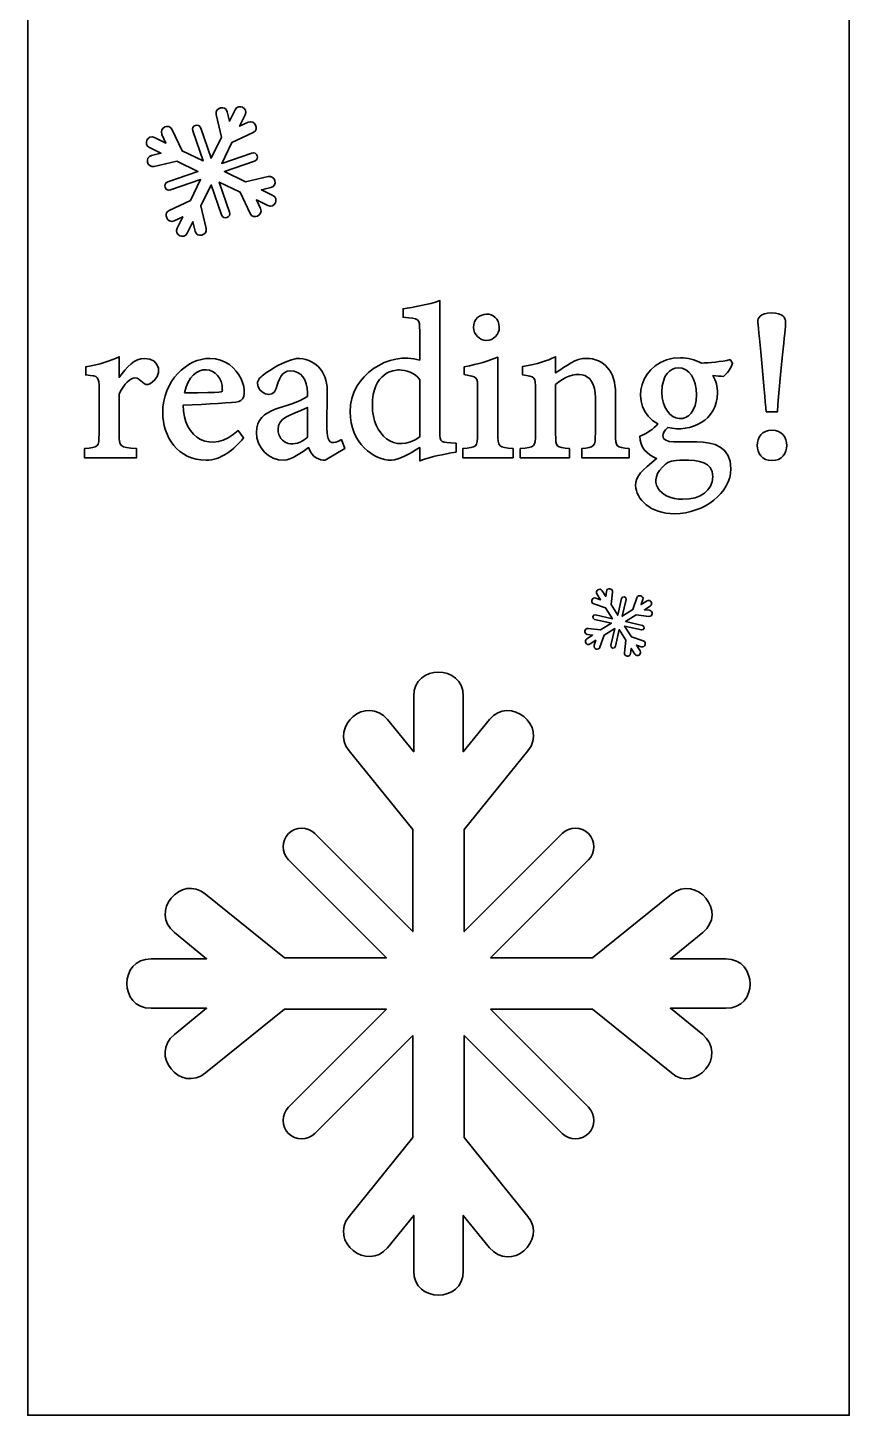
# Model space of a CAD drawing. Header units: inches. Extents: x 0 to 3.1, y 0 to 12.2.
# Drawn here: x 0.719 to 2.435, y 6.23 to 9.129 of the extents above; entities that cross this region are included whole.
import ezdxf

# ---------------------------------------------------------------- set-up
doc = ezdxf.new("R2010")
doc.units = ezdxf.units.IN
doc.header["$MEASUREMENT"] = 0
doc.layers.add('Слой 1', color=7, linetype='Continuous', lineweight=0)

msp = doc.modelspace()

# ---------------------------------------------------------------- linework, layer by layer
at = {"layer": 'Слой 1', "color": 1, "lineweight": 35, "true_color": 0xff0000}
for points, knots in [([(0.7186, 12.2303), (0.7186, 12.2303), (0.7186, 6.2303), (0.7186, 6.2303), (0.7186, 6.2303), (2.4345, 6.2303), (2.4345, 6.2303), (2.4345, 6.2303), (2.4345, 12.2303), (2.4345, 12.2303), (2.4345, 12.2303), (0.7186, 12.2303), (0.7186, 12.2303)], [0, 0, 0, 0, 1, 1, 1, 2, 2, 2, 3, 3, 3, 4, 4, 4, 4]), ([(2.1769, 7.0806), (2.1769, 7.0806), (2.0609, 7.0806), (2.0609, 7.0806), (2.0609, 7.0806), (2.1284, 7.0257), (2.1284, 7.0257), (2.1537, 7.0046), (2.1516, 6.973), (2.1347, 6.954), (2.1178, 6.9329), (2.0883, 6.9244), (2.063, 6.9455), (2.063, 6.9455), (1.8984, 7.0785), (1.8984, 7.0785), (1.8984, 7.0785), (1.6853, 7.0785), (1.6853, 7.0785), (1.6853, 7.0785), (1.8899, 6.8738), (1.8899, 6.8738), (1.9047, 6.859), (1.9047, 6.8337), (1.8899, 6.8189), (1.8752, 6.8041), (1.8498, 6.8041), (1.8351, 6.8189), (1.8351, 6.8189), (1.6304, 7.0236), (1.6304, 7.0236), (1.6304, 7.0236), (1.6304, 6.8105), (1.6304, 6.8105), (1.6304, 6.8105), (1.7633, 6.6459), (1.7633, 6.6459), (1.7844, 6.6205), (1.7739, 6.591), (1.7549, 6.5741), (1.7359, 6.5572), (1.7042, 6.5551), (1.6831, 6.5804), (1.6831, 6.5804), (1.6283, 6.648), (1.6283, 6.648), (1.6283, 6.648), (1.6283, 6.5319), (1.6283, 6.5319), (1.6283, 6.4644), (1.5249, 6.4644), (1.5249, 6.5319), (1.5249, 6.5319), (1.5249, 6.648), (1.5249, 6.648), (1.5249, 6.648), (1.47, 6.5804), (1.47, 6.5804), (1.4278, 6.5298), (1.3476, 6.5931), (1.3898, 6.6459), (1.3898, 6.6459), (1.5228, 6.8105), (1.5228, 6.8105), (1.5228, 6.8105), (1.5228, 7.0236), (1.5228, 7.0236), (1.5228, 7.0236), (1.3181, 6.8189), (1.3181, 6.8189), (1.3033, 6.8041), (1.278, 6.8041), (1.2632, 6.8189), (1.2484, 6.8337), (1.2484, 6.859), (1.2632, 6.8738), (1.2632, 6.8738), (1.4679, 7.0785), (1.4679, 7.0785), (1.4679, 7.0785), (1.2548, 7.0785), (1.2548, 7.0785), (1.2548, 7.0785), (1.0902, 6.9455), (1.0902, 6.9455), (1.0374, 6.9033), (0.972, 6.9835), (1.0248, 7.0257), (1.0248, 7.0257), (1.0923, 7.0806), (1.0923, 7.0806), (1.0923, 7.0806), (0.9762, 7.0806), (0.9762, 7.0806), (0.9087, 7.0806), (0.9087, 7.184), (0.9762, 7.184), (0.9762, 7.184), (1.0923, 7.184), (1.0923, 7.184), (1.0923, 7.184), (1.0248, 7.2388), (1.0248, 7.2388), (0.9994, 7.2599), (1.0015, 7.2916), (1.0184, 7.3106), (1.0353, 7.3317), (1.0648, 7.3401), (1.0902, 7.319), (1.0902, 7.319), (1.2548, 7.1861), (1.2548, 7.1861), (1.2548, 7.1861), (1.4679, 7.1861), (1.4679, 7.1861), (1.4679, 7.1861), (1.2632, 7.3908), (1.2632, 7.3908), (1.2484, 7.4056), (1.2484, 7.4309), (1.2632, 7.4456), (1.278, 7.4604), (1.3033, 7.4604), (1.3181, 7.4456), (1.3181, 7.4456), (1.5228, 7.2409), (1.5228, 7.2409), (1.5228, 7.2409), (1.5228, 7.4541), (1.5228, 7.4541), (1.5228, 7.4541), (1.3898, 7.6187), (1.3898, 7.6187), (1.3687, 7.644), (1.3793, 7.6735), (1.3983, 7.6904), (1.4173, 7.7073), (1.4489, 7.7094), (1.47, 7.6841), (1.47, 7.6841), (1.5249, 7.6166), (1.5249, 7.6166), (1.5249, 7.6166), (1.5249, 7.7326), (1.5249, 7.7326), (1.5249, 7.8002), (1.6283, 7.8002), (1.6283, 7.7326), (1.6283, 7.7326), (1.6283, 7.6166), (1.6283, 7.6166), (1.6283, 7.6166), (1.6831, 7.6841), (1.6831, 7.6841), (1.7253, 7.7347), (1.8055, 7.6714), (1.7633, 7.6187), (1.7633, 7.6187), (1.6304, 7.4541), (1.6304, 7.4541), (1.6304, 7.4541), (1.6304, 7.2409), (1.6304, 7.2409), (1.6304, 7.2409), (1.8351, 7.4456), (1.8351, 7.4456), (1.8498, 7.4604), (1.8752, 7.4604), (1.8899, 7.4456), (1.9047, 7.4309), (1.9047, 7.4055), (1.8899, 7.3908), (1.8899, 7.3908), (1.6853, 7.1861), (1.6853, 7.1861), (1.6853, 7.1861), (1.8984, 7.1861), (1.8984, 7.1861), (1.8984, 7.1861), (2.063, 7.319), (2.063, 7.319), (2.1157, 7.3612), (2.1812, 7.281), (2.1284, 7.2388), (2.1284, 7.2388), (2.0609, 7.184), (2.0609, 7.184), (2.0609, 7.184), (2.1769, 7.184), (2.1769, 7.184), (2.2107, 7.184), (2.2276, 7.1565), (2.2276, 7.1312), (2.2276, 7.1059), (2.2107, 7.0806), (2.1769, 7.0806)], [0, 0, 0, 0, 1, 1, 1, 2, 2, 2, 3, 3, 3, 4, 4, 4, 5, 5, 5, 6, 6, 6, 7, 7, 7, 8, 8, 8, 9, 9, 9, 10, 10, 10, 11, 11, 11, 12, 12, 12, 13, 13, 13, 14, 14, 14, 15, 15, 15, 16, 16, 16, 17, 17, 17, 18, 18, 18, 19, 19, 19, 20, 20, 20, 21, 21, 21, 22, 22, 22, 23, 23, 23, 24, 24, 24, 25, 25, 25, 26, 26, 26, 27, 27, 27, 28, 28, 28, 29, 29, 29, 30, 30, 30, 31, 31, 31, 32, 32, 32, 33, 33, 33, 34, 34, 34, 35, 35, 35, 36, 36, 36, 37, 37, 37, 38, 38, 38, 39, 39, 39, 40, 40, 40, 41, 41, 41, 42, 42, 42, 43, 43, 43, 44, 44, 44, 45, 45, 45, 46, 46, 46, 47, 47, 47, 48, 48, 48, 49, 49, 49, 50, 50, 50, 51, 51, 51, 52, 52, 52, 53, 53, 53, 54, 54, 54, 55, 55, 55, 56, 56, 56, 57, 57, 57, 58, 58, 58, 59, 59, 59, 60, 60, 60, 61, 61, 61, 62, 62, 62, 63, 63, 63, 64, 64, 64, 65, 65, 65, 65])]:
    msp.add_open_spline(points, degree=3, knots=knots, dxfattribs=at)
at = {"layer": 'Слой 1', "color": 18, "lineweight": 35, "true_color": 0x000000}
for points, knots in [([(1.2306, 8.7792), (1.2306, 8.7792), (1.2067, 8.7909), (1.2067, 8.7909), (1.2067, 8.7909), (1.2262, 8.7954), (1.2262, 8.7954), (1.2413, 8.7988), (1.2359, 8.8219), (1.2208, 8.8186), (1.2208, 8.8186), (1.1734, 8.8077), (1.1734, 8.8077), (1.1734, 8.8077), (1.1295, 8.8292), (1.1295, 8.8292), (1.1295, 8.8292), (1.1923, 8.8507), (1.1923, 8.8507), (1.2034, 8.8546), (1.1976, 8.8714), (1.1865, 8.8676), (1.1865, 8.8676), (1.1238, 8.846), (1.1238, 8.846), (1.1238, 8.846), (1.1452, 8.8899), (1.1452, 8.8899), (1.1452, 8.8899), (1.1892, 8.9105), (1.1892, 8.9105), (1.2032, 8.9171), (1.193, 8.9382), (1.1793, 8.932), (1.1793, 8.932), (1.1611, 8.9236), (1.1611, 8.9236), (1.1611, 8.9236), (1.1728, 8.9476), (1.1728, 8.9476), (1.1796, 8.9615), (1.1583, 8.9719), (1.1515, 8.958), (1.1515, 8.958), (1.1398, 8.9341), (1.1398, 8.9341), (1.1398, 8.9341), (1.1353, 8.9535), (1.1353, 8.9535), (1.1315, 8.969), (1.1088, 8.9623), (1.1122, 8.9481), (1.1122, 8.9481), (1.123, 8.9008), (1.123, 8.9008), (1.123, 8.9008), (1.1016, 8.8569), (1.1016, 8.8569), (1.1016, 8.8569), (1.08, 8.9197), (1.08, 8.9197), (1.0762, 8.9307), (1.0594, 8.925), (1.0632, 8.9139), (1.0632, 8.9139), (1.0848, 8.8511), (1.0848, 8.8511), (1.0848, 8.8511), (1.0408, 8.8726), (1.0408, 8.8726), (1.0408, 8.8726), (1.0203, 8.9165), (1.0203, 8.9165), (1.0141, 8.9305), (0.9924, 8.9208), (0.9988, 8.9066), (0.9988, 8.9066), (1.0071, 8.8885), (1.0071, 8.8885), (1.0071, 8.8885), (0.9832, 8.9002), (0.9832, 8.9002), (0.9693, 8.907), (0.9589, 8.8857), (0.9728, 8.8789), (0.9728, 8.8789), (0.9967, 8.8672), (0.9967, 8.8672), (0.9967, 8.8672), (0.9773, 8.8627), (0.9773, 8.8627), (0.9622, 8.8593), (0.9676, 8.8362), (0.9827, 8.8396), (0.9827, 8.8396), (1.03, 8.8504), (1.03, 8.8504), (1.03, 8.8504), (1.0739, 8.8289), (1.0739, 8.8289), (1.0739, 8.8289), (1.0111, 8.8074), (1.0111, 8.8074), (1, 8.8036), (1.0058, 8.7867), (1.0169, 8.7905), (1.0169, 8.7905), (1.0797, 8.8121), (1.0797, 8.8121), (1.0797, 8.8121), (1.0582, 8.7682), (1.0582, 8.7682), (1.0582, 8.7682), (1.0143, 8.7477), (1.0143, 8.7477), (1.0002, 8.741), (1.0104, 8.7199), (1.0242, 8.7261), (1.0242, 8.7261), (1.0423, 8.7345), (1.0423, 8.7345), (1.0423, 8.7345), (1.0306, 8.7106), (1.0306, 8.7106), (1.0238, 8.6967), (1.0451, 8.6862), (1.0519, 8.7002), (1.0519, 8.7002), (1.0636, 8.7241), (1.0636, 8.7241), (1.0636, 8.7241), (1.0681, 8.7046), (1.0681, 8.7046), (1.0719, 8.6891), (1.0947, 8.6958), (1.0912, 8.71), (1.0912, 8.71), (1.0804, 8.7573), (1.0804, 8.7573), (1.0804, 8.7573), (1.1018, 8.8012), (1.1018, 8.8012), (1.1018, 8.8012), (1.1234, 8.7385), (1.1234, 8.7385), (1.1272, 8.7274), (1.144, 8.7331), (1.1402, 8.7442), (1.1402, 8.7442), (1.1187, 8.807), (1.1187, 8.807), (1.1187, 8.807), (1.1626, 8.7856), (1.1626, 8.7856), (1.1626, 8.7856), (1.1831, 8.7416), (1.1831, 8.7416), (1.1894, 8.7277), (1.211, 8.7373), (1.2047, 8.7515), (1.2047, 8.7515), (1.1963, 8.7696), (1.1963, 8.7696), (1.1963, 8.7696), (1.2202, 8.7579), (1.2202, 8.7579), (1.2344, 8.751), (1.2442, 8.7726), (1.2306, 8.7792)], [0, 0, 0, 0, 1, 1, 1, 2, 2, 2, 3, 3, 3, 4, 4, 4, 5, 5, 5, 6, 6, 6, 7, 7, 7, 8, 8, 8, 9, 9, 9, 10, 10, 10, 11, 11, 11, 12, 12, 12, 13, 13, 13, 14, 14, 14, 15, 15, 15, 16, 16, 16, 17, 17, 17, 18, 18, 18, 19, 19, 19, 20, 20, 20, 21, 21, 21, 22, 22, 22, 23, 23, 23, 24, 24, 24, 25, 25, 25, 26, 26, 26, 27, 27, 27, 28, 28, 28, 29, 29, 29, 30, 30, 30, 31, 31, 31, 32, 32, 32, 33, 33, 33, 34, 34, 34, 35, 35, 35, 36, 36, 36, 37, 37, 37, 38, 38, 38, 39, 39, 39, 40, 40, 40, 41, 41, 41, 42, 42, 42, 43, 43, 43, 44, 44, 44, 45, 45, 45, 46, 46, 46, 47, 47, 47, 48, 48, 48, 49, 49, 49, 50, 50, 50, 51, 51, 51, 52, 52, 52, 53, 53, 53, 54, 54, 54, 55, 55, 55, 56, 56, 56, 56]), ([(1.6132, 8.2615), (1.6132, 8.2615), (1.6132, 8.2429), (1.6132, 8.2429), (1.5855, 8.2377), (1.5655, 8.2344), (1.5373, 8.2244), (1.5373, 8.2244), (1.5373, 8.2521), (1.5373, 8.2521), (1.5193, 8.2416), (1.4945, 8.2258), (1.4781, 8.2258), (1.4419, 8.2258), (1.3919, 8.261), (1.3919, 8.3271), (1.3919, 8.4043), (1.4734, 8.4542), (1.5373, 8.4352), (1.5373, 8.4352), (1.5373, 8.4957), (1.5373, 8.4957), (1.5373, 8.5224), (1.5368, 8.5217), (1.5026, 8.5246), (1.5026, 8.5246), (1.5026, 8.5423), (1.5026, 8.5423), (1.5248, 8.5455), (1.5551, 8.5508), (1.5794, 8.5593), (1.5794, 8.5593), (1.5794, 8.2862), (1.5794, 8.2862), (1.5794, 8.2602), (1.5806, 8.2635), (1.6132, 8.2615)], [0, 0, 0, 0, 1, 1, 1, 2, 2, 2, 3, 3, 3, 4, 4, 4, 5, 5, 5, 6, 6, 6, 7, 7, 7, 8, 8, 8, 9, 9, 9, 10, 10, 10, 11, 11, 11, 12, 12, 12, 12]), ([(1.6498, 8.5033), (1.6498, 8.4889), (1.6625, 8.4762), (1.6769, 8.4762), (1.6913, 8.4762), (1.7035, 8.4886), (1.7035, 8.5033), (1.7035, 8.5412), (1.6498, 8.5394), (1.6498, 8.5033)], [0, 0, 0, 0, 1, 1, 1, 2, 2, 2, 3, 3, 3, 3]), ([(2.2608, 8.3268), (2.2608, 8.3268), (2.2846, 8.3268), (2.2846, 8.3268), (2.2901, 8.4101), (2.3017, 8.4983), (2.3017, 8.515), (2.3014, 8.5234), (2.2961, 8.5335), (2.2724, 8.5335), (2.2473, 8.5335), (2.2436, 8.5221), (2.2436, 8.5153), (2.2436, 8.5151), (2.2576, 8.3684), (2.2608, 8.3268)], [0, 0, 0, 0, 1, 1, 1, 2, 2, 2, 3, 3, 3, 4, 4, 4, 5, 5, 5, 5]), ([(0.9626, 8.4387), (0.9423, 8.4387), (0.9251, 8.4205), (0.9096, 8.3988), (0.9096, 8.3988), (0.9096, 8.4419), (0.9096, 8.4419), (0.8877, 8.4322), (0.8717, 8.4265), (0.8399, 8.4213), (0.8399, 8.4213), (0.8399, 8.4041), (0.8399, 8.4041), (0.8671, 8.4009), (0.8675, 8.4017), (0.8675, 8.3734), (0.8675, 8.3734), (0.8675, 8.2809), (0.8675, 8.2809), (0.8675, 8.2529), (0.8662, 8.253), (0.8368, 8.2502), (0.8368, 8.2502), (0.8368, 8.2311), (0.8368, 8.2311), (0.8368, 8.2311), (0.946, 8.2311), (0.946, 8.2311), (0.946, 8.2311), (0.946, 8.2503), (0.946, 8.2503), (0.9096, 8.253), (0.9096, 8.2538), (0.9096, 8.2813), (0.9096, 8.2813), (0.9096, 8.3642), (0.9096, 8.3642), (0.9192, 8.3859), (0.9346, 8.3979), (0.9417, 8.3979), (0.9571, 8.3979), (0.9597, 8.3772), (0.975, 8.3864), (1.0017, 8.4012), (0.9962, 8.4387), (0.9626, 8.4387)], [0, 0, 0, 0, 1, 1, 1, 2, 2, 2, 3, 3, 3, 4, 4, 4, 5, 5, 5, 6, 6, 6, 7, 7, 7, 8, 8, 8, 9, 9, 9, 10, 10, 10, 11, 11, 11, 12, 12, 12, 13, 13, 13, 14, 14, 14, 15, 15, 15, 15]), ([(1.1592, 8.3482), (1.1496, 8.3463), (1.0937, 8.3425), (1.043, 8.3407), (1.0431, 8.2724), (1.1024, 8.2364), (1.1584, 8.2879), (1.1584, 8.2879), (1.1693, 8.2723), (1.1693, 8.2723), (1.1502, 8.2484), (1.1215, 8.2258), (1.0911, 8.2258), (1.0316, 8.2258), (1.0005, 8.2757), (1.0005, 8.3249), (1.0005, 8.3923), (1.0516, 8.4387), (1.0992, 8.4387), (1.164, 8.4387), (1.1873, 8.3553), (1.1592, 8.3482)], [0, 0, 0, 0, 1, 1, 1, 2, 2, 2, 3, 3, 3, 4, 4, 4, 5, 5, 5, 6, 6, 6, 7, 7, 7, 7]), ([(1.046, 8.3667), (1.1323, 8.3667), (1.125, 8.368), (1.125, 8.3734), (1.1259, 8.4224), (1.0607, 8.4369), (1.046, 8.3667)], [0, 0, 0, 0, 1, 1, 1, 2, 2, 2, 2]), ([(1.3741, 8.269), (1.3741, 8.269), (1.3809, 8.25), (1.3809, 8.25), (1.3809, 8.25), (1.3398, 8.2258), (1.3398, 8.2258), (1.3284, 8.2258), (1.3127, 8.2304), (1.3053, 8.2522), (1.2917, 8.2429), (1.2688, 8.2258), (1.2539, 8.2258), (1.2221, 8.2258), (1.1962, 8.2519), (1.1962, 8.284), (1.1962, 8.3388), (1.2656, 8.3328), (1.3029, 8.3591), (1.3029, 8.3591), (1.3029, 8.3663), (1.3029, 8.3663), (1.3029, 8.3949), (1.2892, 8.4126), (1.2672, 8.4126), (1.248, 8.4126), (1.2432, 8.3938), (1.2377, 8.3759), (1.2302, 8.352), (1.1984, 8.3658), (1.1984, 8.3863), (1.1984, 8.3941), (1.2048, 8.4002), (1.2146, 8.4069), (1.225, 8.4145), (1.2524, 8.4329), (1.2799, 8.4386), (1.3169, 8.4386), (1.3441, 8.4137), (1.3441, 8.3716), (1.3441, 8.276), (1.3362, 8.2483), (1.3741, 8.269)], [0, 0, 0, 0, 1, 1, 1, 2, 2, 2, 3, 3, 3, 4, 4, 4, 5, 5, 5, 6, 6, 6, 7, 7, 7, 8, 8, 8, 9, 9, 9, 10, 10, 10, 11, 11, 11, 12, 12, 12, 13, 13, 13, 14, 14, 14, 14]), ([(1.7004, 8.2822), (1.7004, 8.2822), (1.7004, 8.4414), (1.7004, 8.4414), (1.6797, 8.4327), (1.662, 8.4267), (1.6303, 8.4213), (1.6303, 8.4213), (1.6303, 8.4047), (1.6303, 8.4047), (1.6581, 8.4001), (1.6583, 8.4007), (1.6583, 8.3739), (1.6583, 8.3739), (1.6583, 8.2822), (1.6583, 8.2822), (1.6583, 8.2523), (1.6562, 8.253), (1.6271, 8.2502), (1.6271, 8.2502), (1.6271, 8.2311), (1.6271, 8.2311), (1.6271, 8.2311), (1.7324, 8.2311), (1.7324, 8.2311), (1.7324, 8.2311), (1.7324, 8.2502), (1.7324, 8.2502), (1.7017, 8.2531), (1.7004, 8.2531), (1.7004, 8.2822)], [0, 0, 0, 0, 1, 1, 1, 2, 2, 2, 3, 3, 3, 4, 4, 4, 5, 5, 5, 6, 6, 6, 7, 7, 7, 8, 8, 8, 9, 9, 9, 10, 10, 10, 10]), ([(1.9463, 8.2813), (1.9463, 8.2813), (1.9463, 8.3658), (1.9463, 8.3658), (1.9463, 8.4108), (1.9229, 8.4387), (1.8851, 8.4387), (1.8632, 8.4387), (1.8444, 8.424), (1.8213, 8.4081), (1.8213, 8.4081), (1.8213, 8.4419), (1.8213, 8.4419), (1.8025, 8.4334), (1.7851, 8.4271), (1.7521, 8.4217), (1.7521, 8.4217), (1.7521, 8.4042), (1.7521, 8.4042), (1.7779, 8.4), (1.7793, 8.4007), (1.7793, 8.3729), (1.7793, 8.3729), (1.7793, 8.2813), (1.7793, 8.2813), (1.7793, 8.2534), (1.7784, 8.2534), (1.7472, 8.2502), (1.7472, 8.2502), (1.7472, 8.2311), (1.7472, 8.2311), (1.7472, 8.2311), (1.8503, 8.2311), (1.8503, 8.2311), (1.8503, 8.2311), (1.8503, 8.2502), (1.8503, 8.2502), (1.8218, 8.253), (1.8213, 8.2522), (1.8213, 8.2813), (1.8213, 8.2813), (1.8213, 8.3838), (1.8213, 8.3838), (1.8579, 8.4161), (1.9043, 8.4158), (1.9043, 8.3565), (1.9043, 8.3565), (1.9043, 8.2831), (1.9043, 8.2831), (1.9043, 8.2527), (1.9019, 8.2529), (1.8758, 8.2502), (1.8758, 8.2502), (1.8758, 8.2311), (1.8758, 8.2311), (1.8758, 8.2311), (1.9748, 8.2311), (1.9748, 8.2311), (1.9748, 8.2311), (1.9748, 8.2502), (1.9748, 8.2502), (1.9472, 8.253), (1.9463, 8.2522), (1.9463, 8.2813)], [0, 0, 0, 0, 1, 1, 1, 2, 2, 2, 3, 3, 3, 4, 4, 4, 5, 5, 5, 6, 6, 6, 7, 7, 7, 8, 8, 8, 9, 9, 9, 10, 10, 10, 11, 11, 11, 12, 12, 12, 13, 13, 13, 14, 14, 14, 15, 15, 15, 16, 16, 16, 17, 17, 17, 18, 18, 18, 19, 19, 19, 20, 20, 20, 21, 21, 21, 21]), ([(2.1859, 8.4361), (2.1859, 8.4361), (2.1909, 8.4286), (2.1909, 8.4286), (2.1843, 8.4108), (2.1757, 8.4036), (2.1716, 8.4011), (2.1654, 8.4011), (2.1582, 8.4018), (2.1498, 8.4027), (2.156, 8.3919), (2.1594, 8.3793), (2.1594, 8.3663), (2.1594, 8.3089), (2.1038, 8.2828), (2.0553, 8.2942), (2.0478, 8.2873), (2.0451, 8.281), (2.0451, 8.2773), (2.0451, 8.2403), (2.1874, 8.3028), (2.1874, 8.2075), (2.1874, 8.1586), (2.1315, 8.1141), (2.0701, 8.1141), (2.0183, 8.1141), (1.9893, 8.1445), (1.9883, 8.1731), (1.9883, 8.1926), (2.0013, 8.2043), (2.0322, 8.2293), (2.0118, 8.2374), (1.9972, 8.2532), (1.9972, 8.2762), (2.0127, 8.2819), (2.0252, 8.2906), (2.035, 8.3018), (1.9695, 8.337), (1.9966, 8.44), (2.0821, 8.44), (2.0967, 8.44), (2.1117, 8.4362), (2.1257, 8.4289), (2.1418, 8.429), (2.1674, 8.4315), (2.1859, 8.4361)], [0, 0, 0, 0, 1, 1, 1, 2, 2, 2, 3, 3, 3, 4, 4, 4, 5, 5, 5, 6, 6, 6, 7, 7, 7, 8, 8, 8, 9, 9, 9, 10, 10, 10, 11, 11, 11, 12, 12, 12, 13, 13, 13, 14, 14, 14, 15, 15, 15, 15]), ([(1.4384, 8.3396), (1.4384, 8.2796), (1.4847, 8.2373), (1.5373, 8.2746), (1.5373, 8.2746), (1.5373, 8.3941), (1.5373, 8.3941), (1.527, 8.4091), (1.5083, 8.4144), (1.4941, 8.4144), (1.4848, 8.4144), (1.4384, 8.4108), (1.4384, 8.3396)], [0, 0, 0, 0, 1, 1, 1, 2, 2, 2, 3, 3, 3, 4, 4, 4, 4]), ([(2.0433, 8.369), (2.0433, 8.2974), (2.1155, 8.2931), (2.1155, 8.3627), (2.1155, 8.3958), (2.0999, 8.4189), (2.0776, 8.4189), (2.0605, 8.4189), (2.0433, 8.4034), (2.0433, 8.369)], [0, 0, 0, 0, 1, 1, 1, 2, 2, 2, 3, 3, 3, 3]), ([(1.2414, 8.2907), (1.2414, 8.2583), (1.2769, 8.2498), (1.3029, 8.2739), (1.3029, 8.2739), (1.3029, 8.3363), (1.3029, 8.3363), (1.264, 8.3179), (1.2414, 8.3144), (1.2414, 8.2907)], [0, 0, 0, 0, 1, 1, 1, 2, 2, 2, 3, 3, 3, 3]), ([(2.2729, 8.2888), (2.2326, 8.2888), (2.2315, 8.2249), (2.2729, 8.2249), (2.3151, 8.2249), (2.3144, 8.2888), (2.2729, 8.2888)], [0, 0, 0, 0, 1, 1, 1, 2, 2, 2, 2]), ([(2.1493, 8.191), (2.1493, 8.2238), (2.1204, 8.2258), (2.0878, 8.2258), (2.0652, 8.2258), (2.057, 8.2227), (2.0505, 8.2173), (2.0089, 8.1831), (2.0378, 8.1442), (2.0865, 8.1442), (2.1247, 8.1442), (2.1493, 8.1626), (2.1493, 8.191)], [0, 0, 0, 0, 1, 1, 1, 2, 2, 2, 3, 3, 3, 4, 4, 4, 4]), ([(1.9976, 7.8274), (1.9976, 7.8274), (1.99, 7.8396), (1.99, 7.8396), (1.99, 7.8396), (2.0002, 7.8361), (2.0002, 7.8361), (2.0081, 7.8334), (2.0122, 7.8455), (2.0043, 7.8483), (2.0043, 7.8483), (1.9795, 7.8568), (1.9795, 7.8568), (1.9795, 7.8568), (1.9654, 7.8791), (1.9654, 7.8791), (1.9654, 7.8791), (2.0003, 7.8711), (2.0003, 7.8711), (2.0065, 7.8697), (2.0087, 7.8791), (2.0025, 7.8805), (2.0025, 7.8805), (1.9675, 7.8885), (1.9675, 7.8885), (1.9675, 7.8885), (1.9898, 7.9025), (1.9898, 7.9025), (1.9898, 7.9025), (2.0159, 7.8995), (2.0159, 7.8995), (2.0242, 7.8985), (2.0255, 7.9111), (2.0174, 7.9122), (2.0174, 7.9122), (2.0068, 7.9135), (2.0068, 7.9135), (2.0068, 7.9135), (2.0189, 7.9211), (2.0189, 7.9211), (2.026, 7.9256), (2.0192, 7.9364), (2.0121, 7.932), (2.0121, 7.932), (1.9999, 7.9243), (1.9999, 7.9243), (1.9999, 7.9243), (2.0034, 7.9345), (2.0034, 7.9345), (2.0061, 7.9427), (1.9937, 7.9461), (1.9912, 7.9386), (1.9912, 7.9386), (1.9828, 7.9138), (1.9828, 7.9138), (1.9828, 7.9138), (1.9604, 7.8997), (1.9604, 7.8997), (1.9604, 7.8997), (1.9684, 7.9347), (1.9684, 7.9347), (1.9698, 7.9409), (1.9604, 7.943), (1.959, 7.9368), (1.959, 7.9368), (1.951, 7.9019), (1.951, 7.9019), (1.951, 7.9019), (1.937, 7.9242), (1.937, 7.9242), (1.937, 7.9242), (1.94, 7.9502), (1.94, 7.9502), (1.9406, 7.9543), (1.9378, 7.9568), (1.9344, 7.9572), (1.9313, 7.9577), (1.9279, 7.9558), (1.9273, 7.9518), (1.9273, 7.9518), (1.926, 7.9411), (1.926, 7.9411), (1.926, 7.9411), (1.9184, 7.9532), (1.9184, 7.9532), (1.9139, 7.9603), (1.9031, 7.9535), (1.9075, 7.9464), (1.9075, 7.9464), (1.9152, 7.9343), (1.9152, 7.9343), (1.9152, 7.9343), (1.905, 7.9377), (1.905, 7.9377), (1.8971, 7.9405), (1.893, 7.9283), (1.9009, 7.9256), (1.9009, 7.9256), (1.9257, 7.9171), (1.9257, 7.9171), (1.9257, 7.9171), (1.9398, 7.8947), (1.9398, 7.8947), (1.9398, 7.8947), (1.9048, 7.9027), (1.9048, 7.9027), (1.8986, 7.9041), (1.8965, 7.8947), (1.9027, 7.8933), (1.9027, 7.8933), (1.9376, 7.8854), (1.9376, 7.8854), (1.9376, 7.8854), (1.9153, 7.8713), (1.9153, 7.8713), (1.9153, 7.8713), (1.8893, 7.8744), (1.8893, 7.8744), (1.881, 7.8753), (1.8796, 7.8627), (1.8877, 7.8617), (1.8877, 7.8617), (1.8984, 7.8604), (1.8984, 7.8604), (1.8984, 7.8604), (1.8862, 7.8527), (1.8862, 7.8527), (1.8792, 7.8483), (1.886, 7.8374), (1.8931, 7.8419), (1.8931, 7.8419), (1.9052, 7.8495), (1.9052, 7.8495), (1.9052, 7.8495), (1.9018, 7.8393), (1.9018, 7.8393), (1.8991, 7.8311), (1.9115, 7.8277), (1.9139, 7.8352), (1.9139, 7.8352), (1.9224, 7.86), (1.9224, 7.86), (1.9224, 7.86), (1.9447, 7.8741), (1.9447, 7.8741), (1.9447, 7.8741), (1.9368, 7.8391), (1.9368, 7.8391), (1.9354, 7.833), (1.9448, 7.8308), (1.9462, 7.837), (1.9462, 7.837), (1.9541, 7.872), (1.9541, 7.872), (1.9541, 7.872), (1.9682, 7.8496), (1.9682, 7.8496), (1.9682, 7.8496), (1.9651, 7.8236), (1.9651, 7.8236), (1.964, 7.8154), (1.9767, 7.8137), (1.9778, 7.822), (1.9778, 7.822), (1.9791, 7.8327), (1.9791, 7.8327), (1.9791, 7.8327), (1.9868, 7.8206), (1.9868, 7.8206), (1.9913, 7.8133), (2.0019, 7.8205), (1.9976, 7.8274)], [0, 0, 0, 0, 1, 1, 1, 2, 2, 2, 3, 3, 3, 4, 4, 4, 5, 5, 5, 6, 6, 6, 7, 7, 7, 8, 8, 8, 9, 9, 9, 10, 10, 10, 11, 11, 11, 12, 12, 12, 13, 13, 13, 14, 14, 14, 15, 15, 15, 16, 16, 16, 17, 17, 17, 18, 18, 18, 19, 19, 19, 20, 20, 20, 21, 21, 21, 22, 22, 22, 23, 23, 23, 24, 24, 24, 25, 25, 25, 26, 26, 26, 27, 27, 27, 28, 28, 28, 29, 29, 29, 30, 30, 30, 31, 31, 31, 32, 32, 32, 33, 33, 33, 34, 34, 34, 35, 35, 35, 36, 36, 36, 37, 37, 37, 38, 38, 38, 39, 39, 39, 40, 40, 40, 41, 41, 41, 42, 42, 42, 43, 43, 43, 44, 44, 44, 45, 45, 45, 46, 46, 46, 47, 47, 47, 48, 48, 48, 49, 49, 49, 50, 50, 50, 51, 51, 51, 52, 52, 52, 53, 53, 53, 54, 54, 54, 55, 55, 55, 56, 56, 56, 57, 57, 57, 57])]:
    msp.add_open_spline(points, degree=3, knots=knots, dxfattribs=at)

doc.saveas('drawing.dxf')
